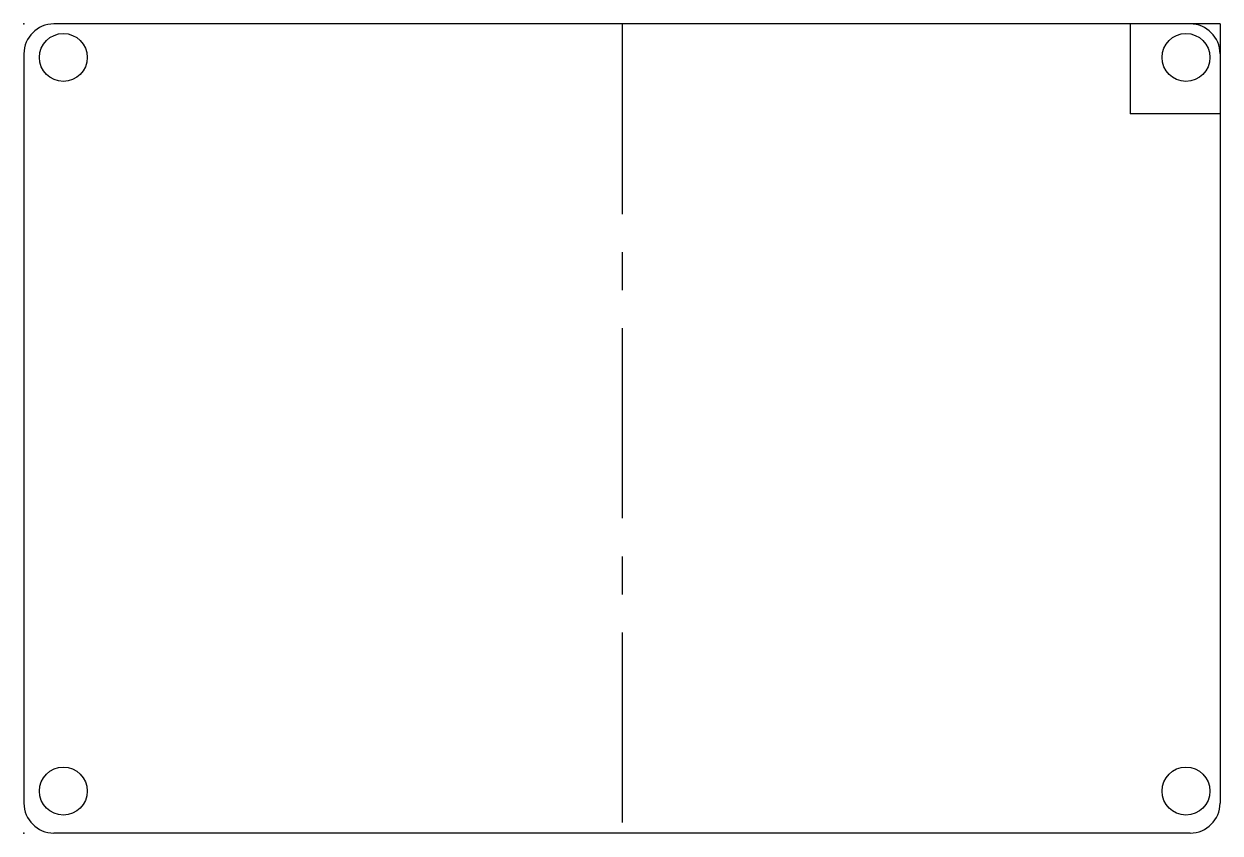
# Model space of a CAD drawing. Header units: millimetres. Extents: x -79.9 to 0, y -54 to 0.
import ezdxf

# ---------------------------------------------------------------- set-up
doc = ezdxf.new("R2010")
doc.units = ezdxf.units.MM
doc.header["$PDSIZE"] = -1
doc.linetypes.add('CENTERX2', pattern=[20.32, 12.7, -2.54, 2.54, -2.54])

msp = doc.modelspace()

# ---------------------------------------------------------------- linework, layer by layer
at = {"color": 7, "linetype": 'Continuous'}
for p, q in [((-2, 0), (-77.913, 0)), ((-79.913, -2), (-79.913, -52.044)), ((0, -2), (0, -52.044)), ((-2, -54.044), (-77.913, -54.044))]:
    msp.add_line(p, q, dxfattribs=at)
at = {"color": 7, "linetype": 'CENTERX2'}
for p, q in [((-39.956, 0), (-39.956, -54.044)), ((0, 0), (-6, 0)), ((-6, 0), (-6, -6)), ((0, 0), (0, -6)), ((0, -6), (-6, -6))]:
    msp.add_line(p, q, dxfattribs=at)
at = {"color": 7, "linetype": 'Continuous'}
for centre in [(-77.279, -2.238), (-2.279, -2.238), (-77.279, -51.238), (-2.279, -51.238)]:
    msp.add_circle(centre, 1.6, dxfattribs=at)
for centre, start, end in [((-77.913, -2), 90, 180), ((-2, -2), 0, 90), ((-77.913, -52.044), 180, 270), ((-2, -52.044), 270, 0)]:
    msp.add_arc(centre, 2, start, end, dxfattribs=at)
for p in [(-79.913, 0), (-79.913, -54.044)]:
    msp.add_point(p, dxfattribs=at)

doc.saveas('drawing.dxf')
